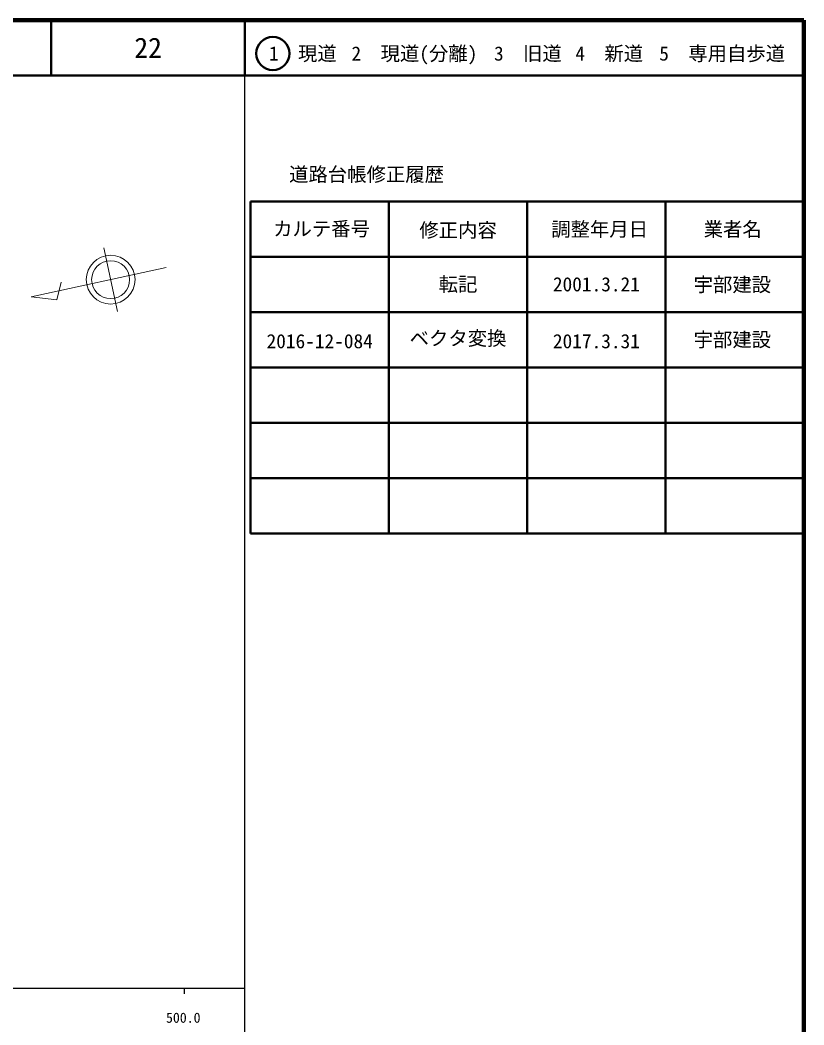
# Model space of a CAD drawing. Units: millimetres, scale not verified. Extents: x 40000 to 680000, y 20000 to 380000.
# Drawn here: x 538359 to 680000, y 198357 to 380000 of the extents above; entities that cross this region are included whole.
import ezdxf
from ezdxf.enums import TextEntityAlignment as Align

# ---------------------------------------------------------------- set-up
doc = ezdxf.new("R2010")
doc.units = ezdxf.units.MM
doc.header["$LTSCALE"] = 1000
for name, color, linetype, lineweight in [('M-STR-HTXT', 7, 'Continuous', 13), ('M-TTL', 2, 'Continuous', 140), ('M-TTL-BAND', 7, 'Continuous', 25), ('M-TTL-FRAM', 2, 'Continuous', 50), ('M-TTL-LINE', 7, 'Continuous', 50)]:
    doc.layers.add(name, color=color, linetype=linetype, lineweight=lineweight)
doc.layers.add('M-TTL-TXT', color=7, linetype='Continuous')
doc.styles.add('ＭＳ ゴシック', font='')
doc.styles.get('ＭＳ ゴシック').set_extended_font_data('MS Gothic')

msp = doc.modelspace()

# ---------------------------------------------------------------- linework, layer by layer
at = {"layer": 'M-STR-HTXT'}
for p, q in [((555964, 327330), (553468, 338827)), ((564776, 335263), (540345, 329959)), ((544969, 329458), (545782, 332644)), ((540345, 329959), (544969, 329458))]:
    msp.add_line(p, q, dxfattribs=at)
for radius in [4412, 3431]:
    msp.add_circle((554716, 333079), radius, dxfattribs=at)
at = {"layer": 'M-TTL'}
for p, q in [((680000, 380000), (40000, 380000)), ((680000, 20000), (680000, 380000))]:
    msp.add_line(p, q, dxfattribs=at)
at = {"layer": 'M-TTL-BAND'}
for p, q in [((579000, 20000), (579000, 370000)), ((40000, 205000), (579000, 205000)), ((568000, 205000), (568000, 204000))]:
    msp.add_line(p, q, dxfattribs=at)
at = {"layer": 'M-TTL-FRAM'}
for p, q in [((580000, 347197), (580000, 287197)), ((580000, 347197), (680000, 347197)), ((580000, 287197), (680000, 287197))]:
    msp.add_line(p, q, dxfattribs=at)
at = {"layer": 'M-TTL-LINE'}
for p, q in [((543997, 380000), (543997, 370000)), ((579000, 380000), (579000, 370000)), ((40000, 370000), (680000, 370000)), ((605000, 347197), (605000, 287197)), ((630000, 347197), (630000, 287197)), ((655000, 347197), (655000, 287197)), ((580000, 337197), (680000, 337197)), ((580000, 327197), (680000, 327197)), ((580000, 317197), (680000, 317197)), ((580000, 307197), (680000, 307197)), ((580000, 297197), (680000, 297197))]:
    msp.add_line(p, q, dxfattribs=at)
msp.add_circle((584031, 373958), 3000, dxfattribs=at)

# ---------------------------------------------------------------- texts
at = {"layer": 'M-TTL-BAND', "style": 'ＭＳ ゴシック'}
msp.add_text('500.0', height=1833, dxfattribs=at).set_placement((567844, 198195), align=Align.BOTTOM_CENTER)
at = {"layer": 'M-TTL-TXT', "style": 'ＭＳ ゴシック'}
for s, height, p in [('22', 3666, (561497, 375000)), ('1\u3000現道', 2566, (589448, 373958)), ('2\u3000現道(分離)', 2566, (609619, 373958)), ('3\u3000旧道', 2566, (630121, 373958)), ('4\u3000新道', 2566, (644824, 373958)), ('5\u3000専用自歩道', 2566, (665228, 373958)), ('道路台帳修正履歴', 2566, (600968, 352113)), ('カルテ番号', 2566, (592839, 342277)), ('修正内容', 2566, (617509, 342023)), ('調整年月日', 2566, (643089, 342197)), ('業者名', 2566, (667134, 342197)), ('転記', 2566, (617500, 332245)), ('2001.3.21', 2566, (642500, 332245)), ('宇部建設', 2566, (667077, 332189)), ('宇部建設', 2566, (667077, 322234)), ('2016-12-084', 2566, (592500, 321955)), ('2017.3.31', 2566, (642500, 321955))]:
    msp.add_text(s, height=height, dxfattribs=at).set_placement(p, align=Align.MIDDLE_CENTER)
msp.add_text('ベクタ変換', height=2566, dxfattribs=at).set_placement((617500, 320433), align=Align.BOTTOM_CENTER)

doc.saveas('drawing.dxf')
